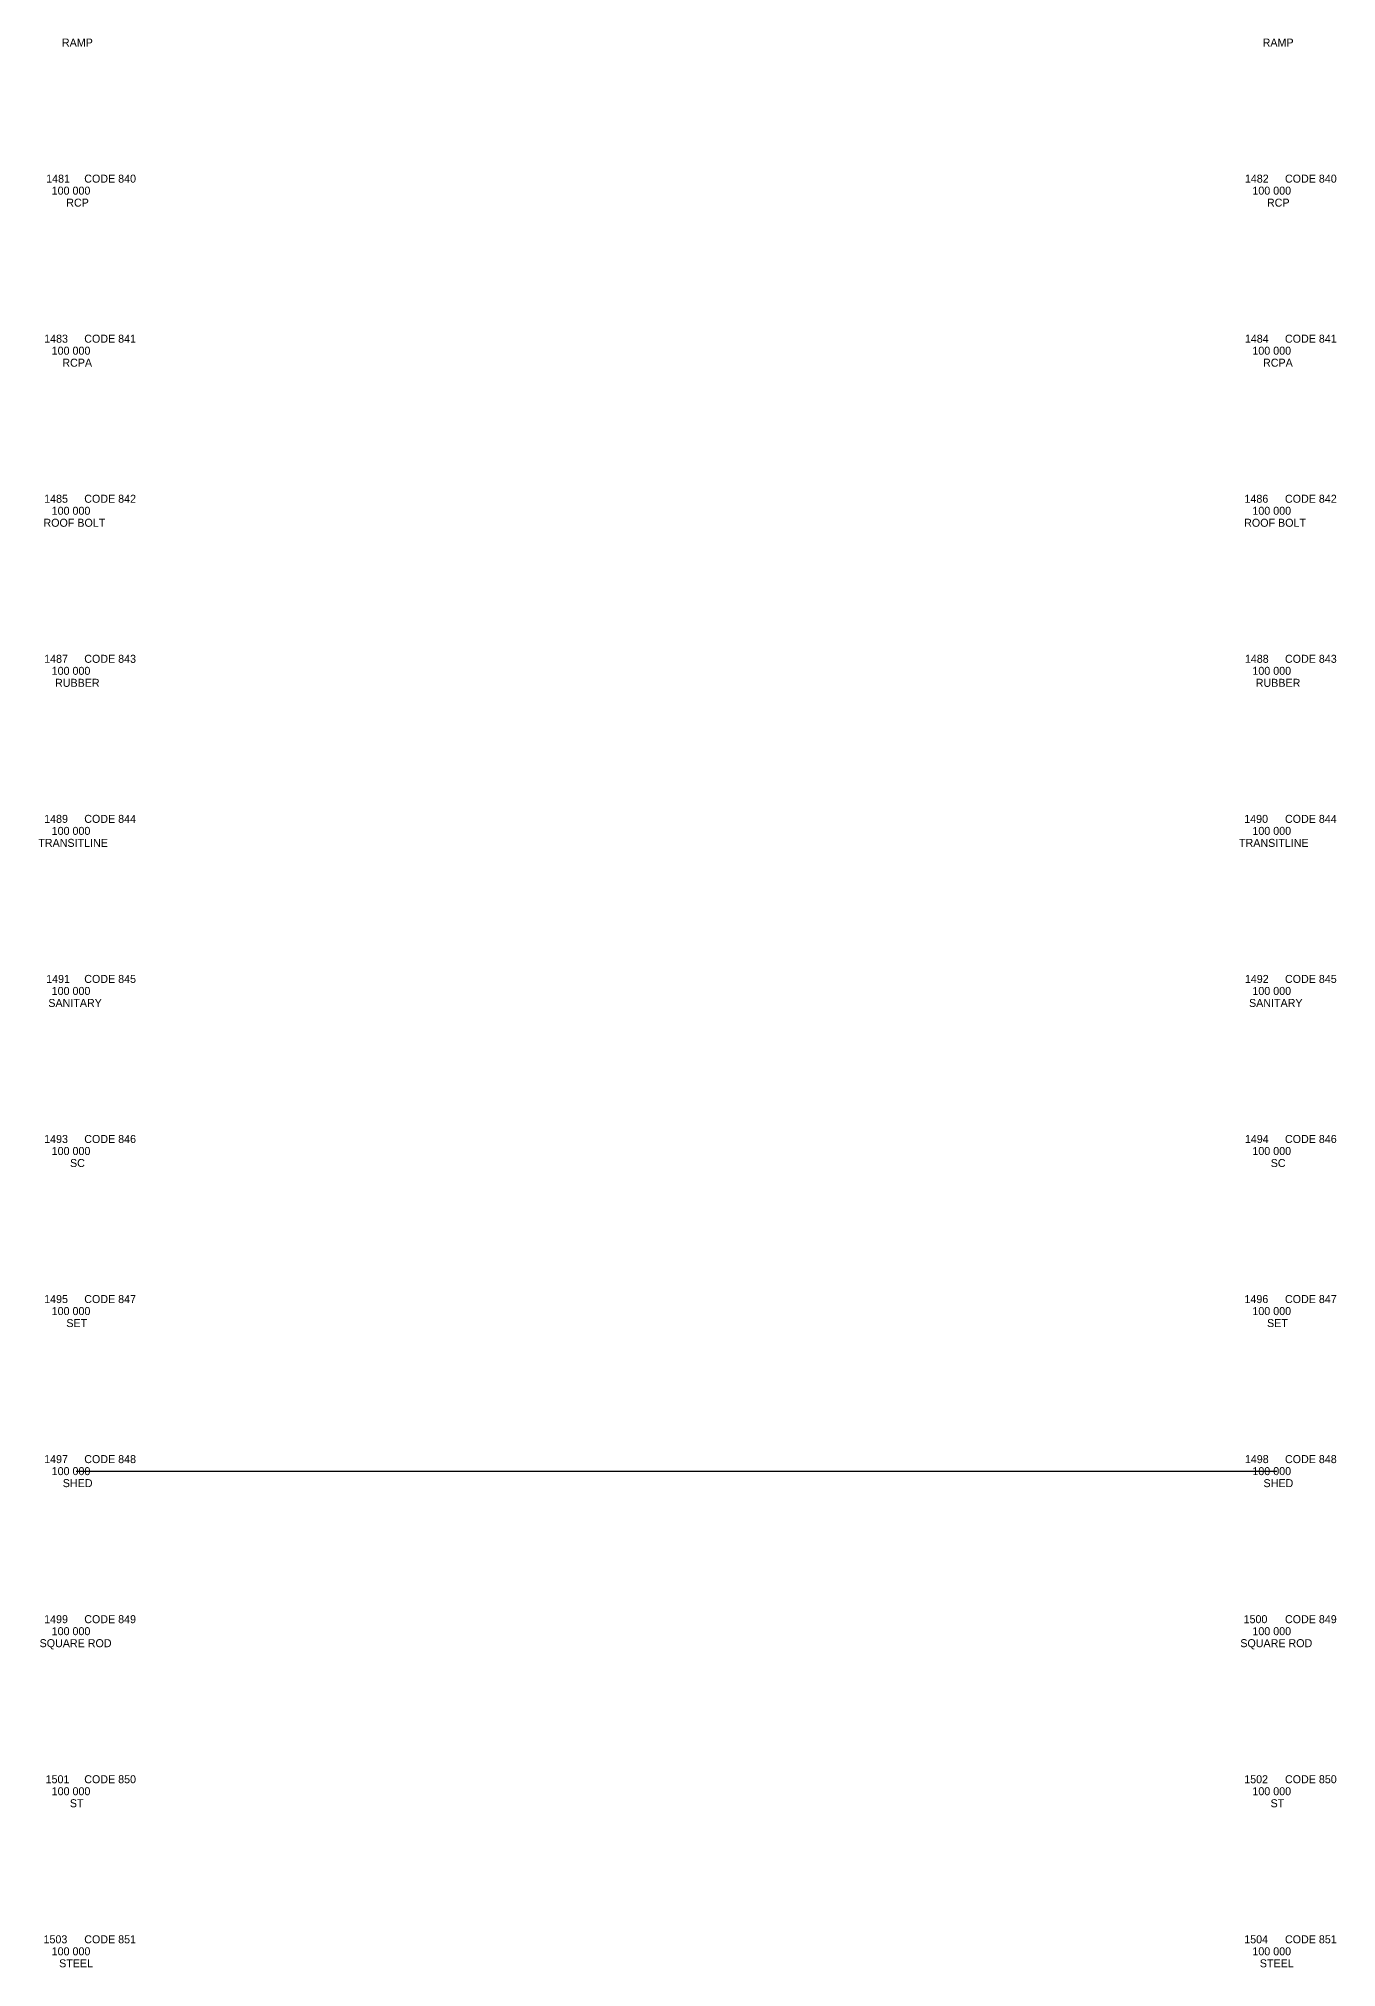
# Model space of a CAD drawing. Extents: x -12 to 6123, y -3 to 1005.
# Drawn here: x 4895.3 to 5057.4, y 258 to 499 of the extents above; entities that cross this region are included whole.
import ezdxf

# ---------------------------------------------------------------- set-up
doc = ezdxf.new("R2010")
doc.units = 0
for name, color, linetype in [('Topo_Field Comments', 7, 'Continuous'), ('Topo_Miscellaneous', 7, 'Continuous'), ('Topo_Point Descriptions', 7, 'Continuous'), ('Topo_Point Elevations', 7, 'Continuous'), ('Topo_Point Numbers', 7, 'Continuous')]:
    doc.layers.add(name, color=color, linetype=linetype)

msp = doc.modelspace()

# ---------------------------------------------------------------- linework, layer by layer
at = {"layer": 'Topo_Miscellaneous'}
for p, q in [((4900, 480), (4900, 480)), ((5050, 480), (5050, 480)), ((4900, 460), (4900, 460)), ((5050, 460), (5050, 460)), ((4900, 440), (4900, 440)), ((5050, 440), (5050, 440)), ((4900, 420), (4900, 420)), ((5050, 420), (5050, 420)), ((4900, 400), (4900, 400)), ((5050, 400), (5050, 400)), ((4900, 380), (4900, 380)), ((5050, 380), (5050, 380)), ((4900, 360), (4900, 360)), ((5050, 360), (5050, 360)), ((4900, 340), (4900, 340)), ((5050, 340), (5050, 340)), ((4900, 320), (4900, 320)), ((4900, 320), (5050, 320)), ((5050, 320), (5050, 320)), ((4900, 300), (4900, 300)), ((5050, 300), (5050, 300)), ((4900, 280), (4900, 280)), ((5050, 280), (5050, 280)), ((4900, 260), (4900, 260)), ((5050, 260), (5050, 260))]:
    msp.add_line(p, q, dxfattribs=at)

# ---------------------------------------------------------------- texts
at = {"layer": 'Topo_Field Comments'}
for s, p in [('CODE 840', (4901, 481)), ('CODE 840', (5051, 481)), ('CODE 841', (4901, 461)), ('CODE 841', (5051, 461)), ('CODE 842', (4901, 441)), ('CODE 842', (5051, 441)), ('CODE 843', (4901, 421)), ('CODE 843', (5051, 421)), ('CODE 844', (4901, 401)), ('CODE 844', (5051, 401)), ('CODE 845', (4901, 381)), ('CODE 845', (5051, 381)), ('CODE 846', (4901, 361)), ('CODE 846', (5051, 361)), ('CODE 847', (4901, 341)), ('CODE 847', (5051, 341)), ('CODE 848', (4901, 321)), ('CODE 848', (5051, 321)), ('CODE 849', (4901, 301)), ('CODE 849', (5051, 301)), ('CODE 850', (4901, 281)), ('CODE 850', (5051, 281)), ('CODE 851', (4901, 261)), ('CODE 851', (5051, 261))]:
    msp.add_text(s, height=1, dxfattribs=at).set_placement(p)
at = {"layer": 'Topo_Point Descriptions'}
for s, p in [('RAMP', (4898.21, 498)), ('RAMP', (5048.21, 498)), ('RCP', (4898.75, 478)), ('RCP', (5048.75, 478)), ('RCPA', (4898.26, 458)), ('RCPA', (5048.26, 458)), ('ROOF BOLT', (4895.9, 438)), ('ROOF BOLT', (5045.9, 438)), ('RUBBER', (4897.35, 418)), ('RUBBER', (5047.35, 418)), ('TRANSITLINE', (4895.26, 398)), ('TRANSITLINE', (5045.26, 398)), ('SANITARY', (4896.51, 378)), ('SANITARY', (5046.51, 378)), ('SC', (4899.22, 358)), ('SC', (5049.22, 358)), ('SET', (4898.76, 338)), ('SET', (5048.76, 338)), ('SHED', (4898.32, 318)), ('SHED', (5048.32, 318)), ('SQUARE ROD', (4895.42, 298)), ('SQUARE ROD', (5045.42, 298)), ('ST', (4899.2, 278)), ('ST', (5049.2, 278)), ('STEEL', (4897.86, 258)), ('STEEL', (5047.86, 258))]:
    msp.add_text(s, height=1, dxfattribs=at).set_placement(p)
at = {"layer": 'Topo_Point Elevations'}
for p in [(4896.93, 479.5), (5046.93, 479.5), (4896.93, 459.5), (5046.93, 459.5), (4896.93, 439.5), (5046.93, 439.5), (4896.93, 419.5), (5046.93, 419.5), (4896.93, 399.5), (5046.93, 399.5), (4896.93, 379.5), (5046.93, 379.5), (4896.93, 359.5), (5046.93, 359.5), (4896.93, 339.5), (5046.93, 339.5), (4896.93, 319.5), (5046.93, 319.5), (4896.93, 299.5), (5046.93, 299.5), (4896.93, 279.5), (5046.93, 279.5), (4896.93, 259.5), (5046.93, 259.5)]:
    msp.add_text('100 000', height=1, dxfattribs=at).set_placement(p)
at = {"layer": 'Topo_Point Numbers'}
for s, p in [('1481', (4896.24, 481)), ('1482', (5045.99, 481)), ('1483', (4895.99, 461)), ('1484', (5045.99, 461)), ('1485', (4895.99, 441)), ('1486', (5045.94, 441)), ('1487', (4895.99, 421)), ('1488', (5045.99, 421)), ('1489', (4895.99, 401)), ('1490', (5045.91, 401)), ('1491', (4896.24, 381)), ('1492', (5045.99, 381)), ('1493', (4895.99, 361)), ('1494', (5045.99, 361)), ('1495', (4895.99, 341)), ('1496', (5045.94, 341)), ('1497', (4895.99, 321)), ('1498', (5045.99, 321)), ('1499', (4895.99, 301)), ('1500', (5045.83, 301)), ('1501', (4896.17, 281)), ('1502', (5045.91, 281)), ('1503', (4895.91, 261)), ('1504', (5045.91, 261))]:
    msp.add_text(s, height=1, dxfattribs=at).set_placement(p)

doc.saveas('drawing.dxf')
